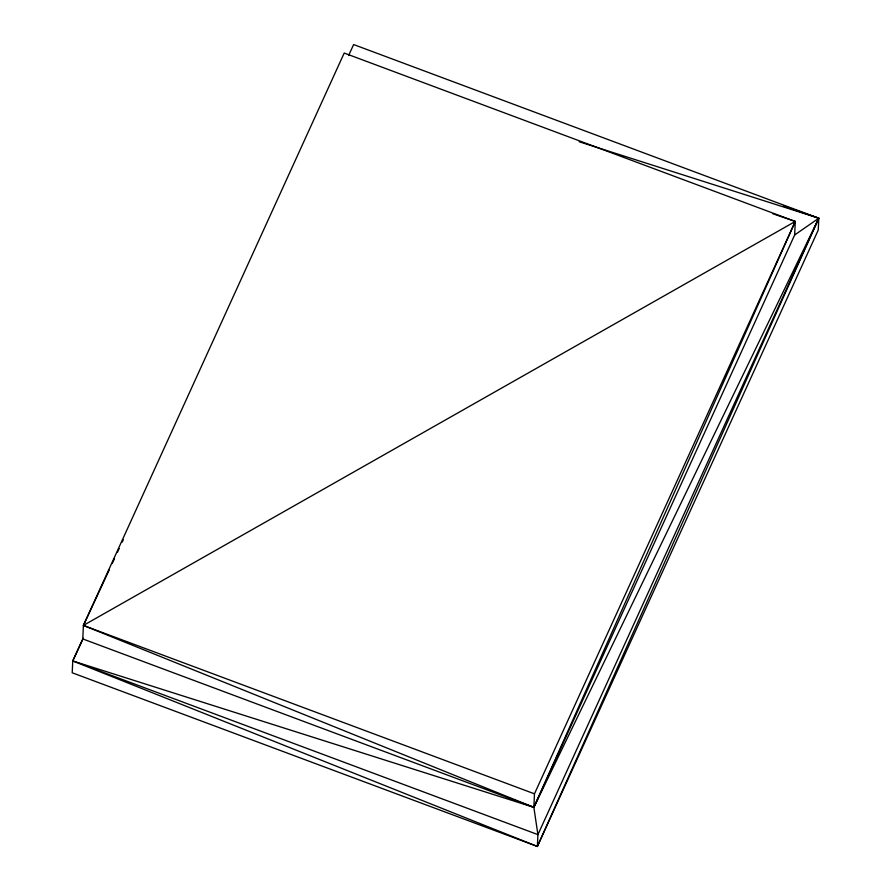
<?xml version="1.0" encoding="UTF-8"?>
<svg xmlns="http://www.w3.org/2000/svg" width="891" height="891" viewBox="0 0 891 891"><rect width="100%" height="100%" fill="white"/><g stroke="black" fill="none" stroke-linecap="round" stroke-linejoin="round"><path stroke-width="1.34" d="M82.785 638.936L83.398 625.415L344.204 53.048L795.273 221.447L794.661 234.968L533.854 807.346L537.919 834.622L537.373 846.45L72.216 672.783L72.75 660.955L82.785 638.936L533.854 807.346L818.784 218.217L353.627 44.55L348.604 55.554M772.887 213.773L795.273 221.447L534.466 793.825L533.854 807.346L72.75 660.955L83.286 638.234M579.206 141.758L818.784 218.217L537.919 834.622L72.75 660.955L537.373 846.45L818.784 218.217L783.367 205.91M537.373 846.45L818.25 230.045L818.784 218.217L794.661 234.968M109.237 569.906L83.398 625.415L533.854 807.346L795.273 221.447L83.398 625.415L534.466 793.825M112.177 563.602L114.527 558.557M117.467 552.242L119.227 548.466M122.156 542.151L123.337 539.634"/></g></svg>
